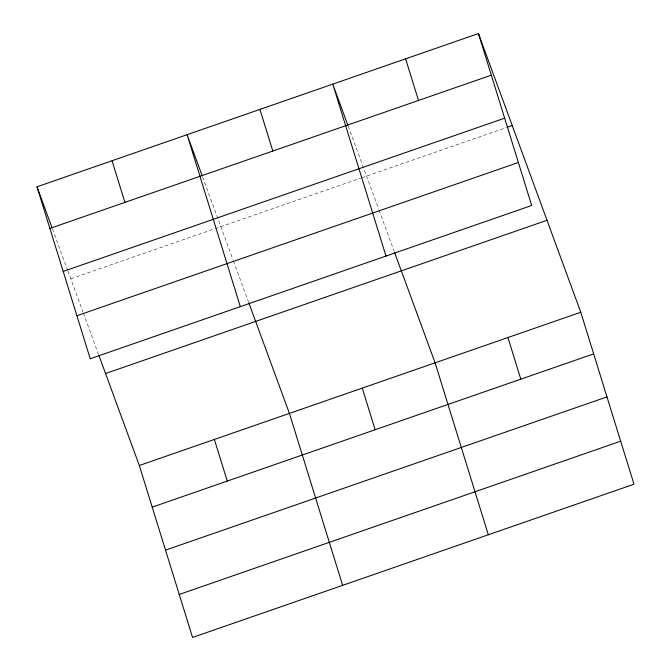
<?xml version="1.0" encoding="UTF-8"?>
<svg xmlns="http://www.w3.org/2000/svg" width="671" height="671" viewBox="0 0 671 671"><rect width="100%" height="100%" fill="white"/><g stroke="black" fill="none" stroke-linecap="round" stroke-linejoin="round"><path stroke-width="0.5" stroke-dasharray="3.35 2.52" d="M70.765 278.775L360.629 178.142M361.619 177.807L506.311 127.574M348.215 126.198L378.729 209.31M379.09 210.283L394.154 251.315M202.533 176.767L233.055 259.878M233.416 260.86L248.48 301.891M52.439 228.87L67.528 269.968M67.888 270.941L82.961 311.99M83.321 312.963L98.385 353.994"/><path stroke-width="1.01" d="M478.448 33.55L531.675 205.494L90.224 358.75L36.997 186.798L478.448 33.55L580.776 312.25L634.003 484.202L192.552 637.45L139.325 465.506L98.746 354.967M49.88 228.425L491.331 75.177M63.191 271.436L504.642 118.18M507.293 127.23L512.216 125.519M76.905 315.739L518.364 162.491M105.557 373.529L547.008 220.281M139.325 465.506L580.776 312.25M152.216 507.133L593.667 353.877M165.527 550.136L606.978 396.888M179.241 594.447L620.692 441.191M347.855 125.217L332.766 84.127L385.993 256.07M394.514 252.296L435.102 362.826L488.329 534.77M202.181 175.794L187.092 134.695L240.31 306.639M248.832 302.864L289.419 413.403L342.646 585.347M36.997 186.798L52.086 227.897M507.939 337.538L520.822 379.165M405.611 58.838L418.494 100.465M362.265 388.115L375.148 429.742M259.929 109.407L272.812 151.034M214.376 439.455L227.259 481.082M112.04 160.746L124.923 202.374"/></g></svg>
